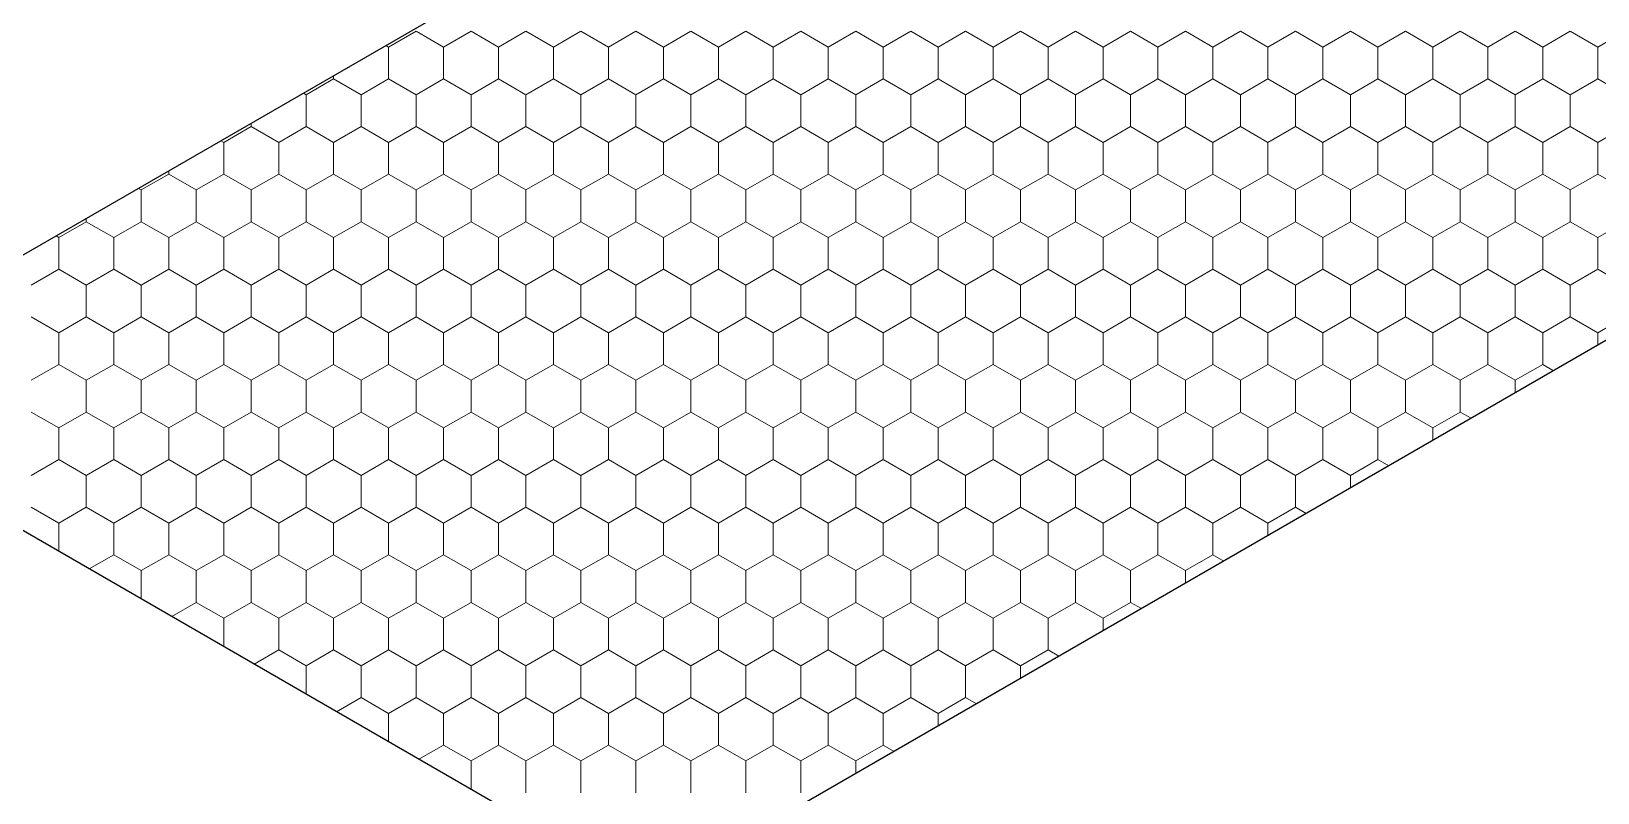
# Model space of a CAD drawing. Header units: metres. Extents: x -81 to 2721, y -139 to -12.
# Drawn here: x 667.695 to 670.829, y -64.972 to -63.448 of the extents above; entities that cross this region are included whole.
import ezdxf

# ---------------------------------------------------------------- set-up
doc = ezdxf.new("R2010")
doc.units = ezdxf.units.M
doc.header["$MEASUREMENT"] = 0
doc.layers.add('SECTION-GOLF', color=2, linetype='Continuous')

# ---------------------------------------------------------------- blocks, each defined once
blk = doc.blocks.new('3-')
at = {"color": 137, "lineweight": 13}
for p, q in [((791.8989, 722.6668), (791.9538, 722.6986)), ((792.0088, 722.6668), (791.9538, 722.6986)), ((792.0088, 722.6668), (792.0638, 722.6986)), ((792.1188, 722.6668), (792.0638, 722.6986)), ((792.1188, 722.6668), (792.1738, 722.6986)), ((792.2288, 722.6668), (792.1738, 722.6986)), ((792.2288, 722.6668), (792.2838, 722.6986)), ((792.3388, 722.6668), (792.2838, 722.6986)), ((792.3388, 722.6668), (792.3938, 722.6986)), ((792.4488, 722.6668), (792.3938, 722.6986)), ((792.4488, 722.6668), (792.5038, 722.6986)), ((792.5588, 722.6668), (792.5038, 722.6986)), ((792.5588, 722.6668), (792.6138, 722.6986)), ((792.6687, 722.6668), (792.6138, 722.6986)), ((792.6687, 722.6668), (792.7237, 722.6986)), ((792.7787, 722.6668), (792.7237, 722.6986)), ((792.7787, 722.6668), (792.8337, 722.6986)), ((792.8887, 722.6668), (792.8337, 722.6986)), ((792.8887, 722.6668), (792.9437, 722.6986)), ((792.9987, 722.6668), (792.9437, 722.6986)), ((792.9987, 722.6668), (793.0537, 722.6986)), ((793.1087, 722.6668), (793.0537, 722.6986)), ((793.1087, 722.6668), (793.1637, 722.6986)), ((793.2187, 722.6668), (793.1637, 722.6986)), ((793.2187, 722.6668), (793.2737, 722.6986)), ((793.3287, 722.6668), (793.2737, 722.6986)), ((793.3287, 722.6668), (793.3837, 722.6986)), ((793.4386, 722.6668), (793.3837, 722.6986)), ((793.4386, 722.6668), (793.4936, 722.6986)), ((793.5486, 722.6668), (793.4936, 722.6986)), ((793.5486, 722.6668), (793.6036, 722.6986)), ((793.6586, 722.6668), (793.6036, 722.6986)), ((793.6586, 722.6668), (793.7136, 722.6986)), ((793.7686, 722.6668), (793.7136, 722.6986)), ((793.7686, 722.6668), (793.8236, 722.6986)), ((793.8786, 722.6668), (793.8236, 722.6986)), ((793.8786, 722.6668), (793.9336, 722.6986)), ((793.9886, 722.6668), (793.9336, 722.6986)), ((793.9886, 722.6668), (794.0436, 722.6986)), ((794.0986, 722.6668), (794.0436, 722.6986)), ((794.0986, 722.6668), (794.1535, 722.6986)), ((794.2085, 722.6668), (794.1535, 722.6986)), ((794.2085, 722.6668), (794.2635, 722.6986)), ((794.3185, 722.6668), (794.2635, 722.6986)), ((794.3185, 722.6668), (794.3735, 722.6986)), ((791.8988, 722.6668), (791.8933, 722.67)), ((791.8988, 722.6033), (791.8988, 722.6668)), ((792.0088, 722.6033), (792.0088, 722.6668)), ((792.1188, 722.6033), (792.1188, 722.6668)), ((792.2288, 722.6033), (792.2288, 722.6668)), ((792.3388, 722.6033), (792.3388, 722.6668)), ((792.4488, 722.6033), (792.4488, 722.6668)), ((792.5588, 722.6033), (792.5588, 722.6668)), ((792.6687, 722.6033), (792.6687, 722.6668)), ((792.7787, 722.6033), (792.7787, 722.6668)), ((792.8887, 722.6033), (792.8887, 722.6668)), ((792.9987, 722.6033), (792.9987, 722.6668)), ((793.1087, 722.6033), (793.1087, 722.6668)), ((793.2187, 722.6033), (793.2187, 722.6668)), ((793.3287, 722.6033), (793.3287, 722.6668)), ((793.4386, 722.6033), (793.4386, 722.6668)), ((793.5486, 722.6033), (793.5486, 722.6668)), ((793.6586, 722.6033), (793.6586, 722.6668)), ((793.7686, 722.6033), (793.7686, 722.6668)), ((793.8786, 722.6033), (793.8786, 722.6668)), ((793.9886, 722.6033), (793.9886, 722.6668)), ((794.0986, 722.6033), (794.0986, 722.6668)), ((794.2085, 722.6033), (794.2085, 722.6668)), ((794.3185, 722.6033), (794.3185, 722.6668)), ((791.7339, 722.5716), (791.7889, 722.6033)), ((791.7889, 722.6033), (791.7889, 722.6098)), ((791.8439, 722.5716), (791.7889, 722.6033)), ((791.8439, 722.5716), (791.8989, 722.6033)), ((791.9538, 722.5716), (791.8988, 722.6033)), ((791.9538, 722.5716), (792.0088, 722.6033)), ((792.0638, 722.5716), (792.0088, 722.6033)), ((792.0638, 722.5716), (792.1188, 722.6033)), ((792.1738, 722.5716), (792.1188, 722.6033)), ((792.1738, 722.5716), (792.2288, 722.6033)), ((792.2838, 722.5716), (792.2288, 722.6033)), ((792.2838, 722.5716), (792.3388, 722.6033)), ((792.3938, 722.5716), (792.3388, 722.6033)), ((792.3938, 722.5716), (792.4488, 722.6033)), ((792.5038, 722.5716), (792.4488, 722.6033)), ((792.5038, 722.5716), (792.5588, 722.6033)), ((792.6138, 722.5716), (792.5588, 722.6033)), ((792.6138, 722.5716), (792.6687, 722.6033)), ((792.7237, 722.5716), (792.6687, 722.6033)), ((792.7237, 722.5716), (792.7787, 722.6033)), ((792.8337, 722.5716), (792.7787, 722.6033)), ((792.8337, 722.5716), (792.8887, 722.6033)), ((792.9437, 722.5716), (792.8887, 722.6033)), ((792.9437, 722.5716), (792.9987, 722.6033)), ((793.0537, 722.5716), (792.9987, 722.6033)), ((793.0537, 722.5716), (793.1087, 722.6033)), ((793.1637, 722.5716), (793.1087, 722.6033)), ((793.1637, 722.5716), (793.2187, 722.6033)), ((793.2737, 722.5716), (793.2187, 722.6033)), ((793.2737, 722.5716), (793.3287, 722.6033)), ((793.3837, 722.5716), (793.3287, 722.6033)), ((793.3837, 722.5716), (793.4386, 722.6033)), ((793.4936, 722.5716), (793.4386, 722.6033)), ((793.4936, 722.5716), (793.5486, 722.6033)), ((793.6036, 722.5716), (793.5486, 722.6033)), ((793.6036, 722.5716), (793.6586, 722.6033)), ((793.7136, 722.5716), (793.6586, 722.6033)), ((793.7136, 722.5716), (793.7686, 722.6033)), ((793.8236, 722.5716), (793.7686, 722.6033)), ((793.8236, 722.5716), (793.8786, 722.6033)), ((793.9336, 722.5716), (793.8786, 722.6033)), ((793.9336, 722.5716), (793.9886, 722.6033)), ((794.0436, 722.5716), (793.9886, 722.6033)), ((794.0436, 722.5716), (794.0986, 722.6033)), ((794.1535, 722.5716), (794.0986, 722.6033)), ((794.1535, 722.5716), (794.2085, 722.6033)), ((794.2635, 722.5716), (794.2085, 722.6033)), ((794.2635, 722.5716), (794.3185, 722.6033)), ((794.3735, 722.5716), (794.3185, 722.6033)), ((791.7339, 722.5716), (791.7283, 722.5748)), ((791.7339, 722.5081), (791.7339, 722.5716)), ((791.8439, 722.5081), (791.8439, 722.5716)), ((791.9538, 722.5081), (791.9538, 722.5716)), ((792.0638, 722.5081), (792.0638, 722.5716)), ((792.1738, 722.5081), (792.1738, 722.5716)), ((792.2838, 722.5081), (792.2838, 722.5716)), ((792.3938, 722.5081), (792.3938, 722.5716)), ((792.5038, 722.5081), (792.5038, 722.5716)), ((792.6138, 722.5081), (792.6138, 722.5716)), ((792.7237, 722.5081), (792.7237, 722.5716)), ((792.8337, 722.5081), (792.8337, 722.5716)), ((792.9437, 722.5081), (792.9437, 722.5716)), ((793.0537, 722.5081), (793.0537, 722.5716)), ((793.1637, 722.5081), (793.1637, 722.5716)), ((793.2737, 722.5081), (793.2737, 722.5716)), ((793.3836, 722.5081), (793.3836, 722.5716)), ((793.4936, 722.5081), (793.4936, 722.5716)), ((793.6036, 722.5081), (793.6036, 722.5716)), ((793.7136, 722.5081), (793.7136, 722.5716)), ((793.8236, 722.5081), (793.8236, 722.5716)), ((793.9336, 722.5081), (793.9336, 722.5716)), ((794.0436, 722.5081), (794.0436, 722.5716)), ((794.1535, 722.5081), (794.1535, 722.5716)), ((794.2635, 722.5081), (794.2635, 722.5716)), ((791.5689, 722.4763), (791.6239, 722.5081)), ((791.6239, 722.5081), (791.6239, 722.5145)), ((791.6789, 722.4763), (791.6239, 722.5081)), ((791.6789, 722.4763), (791.7339, 722.5081)), ((791.7889, 722.4763), (791.7339, 722.5081)), ((791.7889, 722.4763), (791.8439, 722.5081)), ((791.8988, 722.4763), (791.8439, 722.5081)), ((791.8989, 722.4763), (791.9538, 722.5081)), ((792.0088, 722.4763), (791.9538, 722.5081)), ((792.0088, 722.4763), (792.0638, 722.5081)), ((792.1188, 722.4763), (792.0638, 722.5081)), ((792.1188, 722.4763), (792.1738, 722.5081)), ((792.2288, 722.4763), (792.1738, 722.5081)), ((792.2288, 722.4763), (792.2838, 722.5081)), ((792.3388, 722.4763), (792.2838, 722.5081)), ((792.3388, 722.4763), (792.3938, 722.5081)), ((792.4488, 722.4763), (792.3938, 722.5081)), ((792.4488, 722.4763), (792.5038, 722.5081)), ((792.5588, 722.4763), (792.5038, 722.5081)), ((792.5588, 722.4763), (792.6138, 722.5081)), ((792.6687, 722.4763), (792.6138, 722.5081)), ((792.6687, 722.4763), (792.7237, 722.5081)), ((792.7787, 722.4763), (792.7237, 722.5081)), ((792.7787, 722.4763), (792.8337, 722.5081)), ((792.8887, 722.4763), (792.8337, 722.5081)), ((792.8887, 722.4763), (792.9437, 722.5081)), ((792.9987, 722.4763), (792.9437, 722.5081)), ((792.9987, 722.4763), (793.0537, 722.5081)), ((793.1087, 722.4763), (793.0537, 722.5081)), ((793.1087, 722.4763), (793.1637, 722.5081)), ((793.2187, 722.4763), (793.1637, 722.5081)), ((793.2187, 722.4763), (793.2737, 722.5081)), ((793.3287, 722.4763), (793.2737, 722.5081)), ((793.3287, 722.4763), (793.3837, 722.5081)), ((793.4386, 722.4763), (793.3837, 722.5081)), ((793.4386, 722.4763), (793.4936, 722.5081)), ((793.5486, 722.4763), (793.4936, 722.5081)), ((793.5486, 722.4763), (793.6036, 722.5081)), ((793.6586, 722.4763), (793.6036, 722.5081)), ((793.6586, 722.4763), (793.7136, 722.5081)), ((793.7686, 722.4763), (793.7136, 722.5081)), ((793.7686, 722.4763), (793.8236, 722.5081)), ((793.8786, 722.4763), (793.8236, 722.5081)), ((793.8786, 722.4763), (793.9336, 722.5081)), ((793.9886, 722.4763), (793.9336, 722.5081)), ((793.9886, 722.4763), (794.0436, 722.5081)), ((794.0986, 722.4763), (794.0436, 722.5081)), ((794.0986, 722.4763), (794.1535, 722.5081)), ((794.2085, 722.4763), (794.1535, 722.5081)), ((794.2085, 722.4763), (794.2635, 722.5081)), ((794.3185, 722.4763), (794.2635, 722.5081)), ((794.3185, 722.4763), (794.3735, 722.5081)), ((791.5689, 722.4763), (791.5633, 722.4795)), ((791.5689, 722.4128), (791.5689, 722.4763)), ((791.6789, 722.4128), (791.6789, 722.4763)), ((791.7889, 722.4128), (791.7889, 722.4763)), ((791.8988, 722.4128), (791.8988, 722.4763)), ((792.0088, 722.4128), (792.0088, 722.4763)), ((792.1188, 722.4128), (792.1188, 722.4763)), ((792.2288, 722.4128), (792.2288, 722.4763)), ((792.3388, 722.4128), (792.3388, 722.4763)), ((792.4488, 722.4128), (792.4488, 722.4763)), ((792.5588, 722.4128), (792.5588, 722.4763)), ((792.6687, 722.4128), (792.6687, 722.4763)), ((792.7787, 722.4128), (792.7787, 722.4763)), ((792.8887, 722.4128), (792.8887, 722.4763)), ((792.9987, 722.4128), (792.9987, 722.4763)), ((793.1087, 722.4128), (793.1087, 722.4763)), ((793.2187, 722.4128), (793.2187, 722.4763)), ((793.3287, 722.4128), (793.3287, 722.4763)), ((793.4386, 722.4128), (793.4386, 722.4763)), ((793.5486, 722.4128), (793.5486, 722.4763)), ((793.6586, 722.4128), (793.6586, 722.4763)), ((793.7686, 722.4128), (793.7686, 722.4763)), ((793.8786, 722.4128), (793.8786, 722.4763)), ((793.9886, 722.4128), (793.9886, 722.4763)), ((794.0986, 722.4128), (794.0986, 722.4763)), ((794.2085, 722.4128), (794.2085, 722.4763)), ((794.3185, 722.4128), (794.3185, 722.4763)), ((791.4039, 722.3811), (791.4589, 722.4128)), ((791.4589, 722.4128), (791.4589, 722.4193)), ((791.5139, 722.3811), (791.4589, 722.4128)), ((791.5139, 722.3811), (791.5689, 722.4128)), ((791.6239, 722.3811), (791.5689, 722.4128)), ((791.6239, 722.3811), (791.6789, 722.4128)), ((791.7339, 722.3811), (791.6789, 722.4128)), ((791.7339, 722.3811), (791.7889, 722.4128)), ((791.8439, 722.3811), (791.7889, 722.4128)), ((791.8439, 722.3811), (791.8989, 722.4128)), ((791.9538, 722.3811), (791.8988, 722.4128)), ((791.9538, 722.3811), (792.0088, 722.4128)), ((792.0638, 722.3811), (792.0088, 722.4128)), ((792.0638, 722.3811), (792.1188, 722.4128)), ((792.1738, 722.3811), (792.1188, 722.4128)), ((792.1738, 722.3811), (792.2288, 722.4128)), ((792.2838, 722.3811), (792.2288, 722.4128)), ((792.2838, 722.3811), (792.3388, 722.4128)), ((792.3938, 722.3811), (792.3388, 722.4128)), ((792.3938, 722.3811), (792.4488, 722.4128)), ((792.5038, 722.3811), (792.4488, 722.4128)), ((792.5038, 722.3811), (792.5588, 722.4128)), ((792.6138, 722.3811), (792.5588, 722.4128)), ((792.6138, 722.3811), (792.6687, 722.4128)), ((792.7237, 722.3811), (792.6687, 722.4128)), ((792.7237, 722.3811), (792.7787, 722.4128)), ((792.8337, 722.3811), (792.7787, 722.4128)), ((792.8337, 722.3811), (792.8887, 722.4128)), ((792.9437, 722.3811), (792.8887, 722.4128)), ((792.9437, 722.3811), (792.9987, 722.4128)), ((793.0537, 722.3811), (792.9987, 722.4128)), ((793.0537, 722.3811), (793.1087, 722.4128)), ((793.1637, 722.3811), (793.1087, 722.4128)), ((793.1637, 722.3811), (793.2187, 722.4128)), ((793.2737, 722.3811), (793.2187, 722.4128)), ((793.2737, 722.3811), (793.3287, 722.4128)), ((793.3837, 722.3811), (793.3287, 722.4128)), ((793.3837, 722.3811), (793.4386, 722.4128)), ((793.4936, 722.3811), (793.4386, 722.4128)), ((793.4936, 722.3811), (793.5486, 722.4128)), ((793.6036, 722.3811), (793.5486, 722.4128)), ((793.6036, 722.3811), (793.6586, 722.4128)), ((793.7136, 722.3811), (793.6586, 722.4128)), ((793.7136, 722.3811), (793.7686, 722.4128)), ((793.8236, 722.3811), (793.7686, 722.4128)), ((793.8236, 722.3811), (793.8786, 722.4128)), ((793.9336, 722.3811), (793.8786, 722.4128)), ((793.9336, 722.3811), (793.9886, 722.4128)), ((794.0436, 722.3811), (793.9886, 722.4128)), ((794.0436, 722.3811), (794.0986, 722.4128)), ((794.1535, 722.3811), (794.0986, 722.4128)), ((794.1535, 722.3811), (794.2085, 722.4128)), ((794.2635, 722.3811), (794.2085, 722.4128)), ((794.2635, 722.3811), (794.3185, 722.4128)), ((794.3735, 722.3811), (794.3185, 722.4128)), ((791.4039, 722.3811), (791.3984, 722.3843)), ((791.4039, 722.3176), (791.4039, 722.3811)), ((791.5139, 722.3176), (791.5139, 722.3811)), ((791.6239, 722.3176), (791.6239, 722.3811)), ((791.7339, 722.3176), (791.7339, 722.3811)), ((791.8439, 722.3176), (791.8439, 722.3811)), ((791.9538, 722.3176), (791.9538, 722.3811)), ((792.0638, 722.3176), (792.0638, 722.3811)), ((792.1738, 722.3176), (792.1738, 722.3811)), ((792.2838, 722.3176), (792.2838, 722.3811)), ((792.3938, 722.3176), (792.3938, 722.3811)), ((792.5038, 722.3176), (792.5038, 722.3811)), ((792.6138, 722.3176), (792.6138, 722.3811)), ((792.7237, 722.3176), (792.7237, 722.3811)), ((792.8337, 722.3176), (792.8337, 722.3811)), ((792.9437, 722.3176), (792.9437, 722.3811)), ((793.0537, 722.3176), (793.0537, 722.3811)), ((793.1637, 722.3176), (793.1637, 722.3811)), ((793.2737, 722.3176), (793.2737, 722.3811)), ((793.3836, 722.3176), (793.3836, 722.3811)), ((793.4936, 722.3176), (793.4936, 722.3811)), ((793.6036, 722.3176), (793.6036, 722.3811)), ((793.7136, 722.3176), (793.7136, 722.3811)), ((793.8236, 722.3176), (793.8236, 722.3811)), ((793.9336, 722.3176), (793.9336, 722.3811)), ((794.0436, 722.3176), (794.0436, 722.3811)), ((794.1535, 722.3176), (794.1535, 722.3811)), ((794.2635, 722.3176), (794.2635, 722.3811)), ((791.2389, 722.2858), (791.2939, 722.3176)), ((791.2939, 722.3176), (791.2939, 722.324)), ((791.3489, 722.2858), (791.2939, 722.3176)), ((791.3489, 722.2858), (791.4039, 722.3176)), ((791.4589, 722.2858), (791.4039, 722.3176)), ((791.4589, 722.2858), (791.5139, 722.3176)), ((791.5689, 722.2858), (791.5139, 722.3176)), ((791.5689, 722.2858), (791.6239, 722.3176)), ((791.6789, 722.2858), (791.6239, 722.3176)), ((791.6789, 722.2858), (791.7339, 722.3176)), ((791.7889, 722.2858), (791.7339, 722.3176)), ((791.7889, 722.2858), (791.8439, 722.3176)), ((791.8988, 722.2858), (791.8439, 722.3176)), ((791.8989, 722.2858), (791.9538, 722.3176)), ((792.0088, 722.2858), (791.9538, 722.3176)), ((792.0088, 722.2858), (792.0638, 722.3176)), ((792.1188, 722.2858), (792.0638, 722.3176)), ((792.1188, 722.2858), (792.1738, 722.3176)), ((792.2288, 722.2858), (792.1738, 722.3176)), ((792.2288, 722.2858), (792.2838, 722.3176)), ((792.3388, 722.2858), (792.2838, 722.3176)), ((792.3388, 722.2858), (792.3938, 722.3176)), ((792.4488, 722.2858), (792.3938, 722.3176)), ((792.4488, 722.2858), (792.5038, 722.3176)), ((792.5588, 722.2858), (792.5038, 722.3176)), ((792.5588, 722.2858), (792.6138, 722.3176)), ((792.6687, 722.2858), (792.6138, 722.3176)), ((792.6687, 722.2858), (792.7237, 722.3176)), ((792.7787, 722.2858), (792.7237, 722.3176)), ((792.7787, 722.2858), (792.8337, 722.3176)), ((792.8887, 722.2858), (792.8337, 722.3176)), ((792.8887, 722.2858), (792.9437, 722.3176)), ((792.9987, 722.2858), (792.9437, 722.3176)), ((792.9987, 722.2858), (793.0537, 722.3176)), ((793.1087, 722.2858), (793.0537, 722.3176)), ((793.1087, 722.2858), (793.1637, 722.3176)), ((793.2187, 722.2858), (793.1637, 722.3176)), ((793.2187, 722.2858), (793.2737, 722.3176)), ((793.3287, 722.2858), (793.2737, 722.3176)), ((793.3287, 722.2858), (793.3837, 722.3176)), ((793.4386, 722.2858), (793.3837, 722.3176)), ((793.4386, 722.2858), (793.4936, 722.3176)), ((793.5486, 722.2858), (793.4936, 722.3176)), ((793.5486, 722.2858), (793.6036, 722.3176)), ((793.6586, 722.2858), (793.6036, 722.3176)), ((793.6586, 722.2858), (793.7136, 722.3176)), ((793.7686, 722.2858), (793.7136, 722.3176)), ((793.7686, 722.2858), (793.8236, 722.3176)), ((793.8786, 722.2858), (793.8236, 722.3176)), ((793.8786, 722.2858), (793.9336, 722.3176)), ((793.9886, 722.2858), (793.9336, 722.3176)), ((793.9886, 722.2858), (794.0436, 722.3176)), ((794.0986, 722.2858), (794.0436, 722.3176)), ((794.0986, 722.2858), (794.1535, 722.3176)), ((794.2085, 722.2858), (794.1535, 722.3176)), ((794.2085, 722.2858), (794.2635, 722.3176)), ((794.3185, 722.2858), (794.2635, 722.3176)), ((794.3185, 722.2858), (794.3735, 722.3176)), ((791.2389, 722.2858), (791.2334, 722.289)), ((791.2389, 722.2223), (791.2389, 722.2858)), ((791.3489, 722.2223), (791.3489, 722.2858)), ((791.4589, 722.2223), (791.4589, 722.2858)), ((791.5689, 722.2223), (791.5689, 722.2858)), ((791.6789, 722.2223), (791.6789, 722.2858)), ((791.7889, 722.2223), (791.7889, 722.2858)), ((791.8988, 722.2223), (791.8988, 722.2858)), ((792.0088, 722.2223), (792.0088, 722.2858)), ((792.1188, 722.2223), (792.1188, 722.2858)), ((792.2288, 722.2223), (792.2288, 722.2858)), ((792.3388, 722.2223), (792.3388, 722.2858)), ((792.4488, 722.2223), (792.4488, 722.2858)), ((792.5588, 722.2223), (792.5588, 722.2858)), ((792.6687, 722.2223), (792.6687, 722.2858)), ((792.7787, 722.2223), (792.7787, 722.2858)), ((792.8887, 722.2223), (792.8887, 722.2858)), ((792.9987, 722.2223), (792.9987, 722.2858)), ((793.1087, 722.2223), (793.1087, 722.2858)), ((793.2187, 722.2223), (793.2187, 722.2858)), ((793.3287, 722.2223), (793.3287, 722.2858)), ((793.4386, 722.2223), (793.4386, 722.2858)), ((793.5486, 722.2223), (793.5486, 722.2858)), ((793.6586, 722.2223), (793.6586, 722.2858)), ((793.7686, 722.2223), (793.7686, 722.2858)), ((793.8786, 722.2223), (793.8786, 722.2858)), ((793.9886, 722.2223), (793.9886, 722.2858)), ((794.0986, 722.2223), (794.0986, 722.2858)), ((794.2085, 722.2223), (794.2085, 722.2858)), ((794.3185, 722.2223), (794.3185, 722.2858)), ((791.1839, 722.1906), (791.2389, 722.2223)), ((791.2939, 722.1906), (791.2389, 722.2223)), ((791.2939, 722.1906), (791.3489, 722.2223)), ((791.4039, 722.1906), (791.3489, 722.2223)), ((791.4039, 722.1906), (791.4589, 722.2223)), ((791.5139, 722.1906), (791.4589, 722.2223)), ((791.5139, 722.1906), (791.5689, 722.2223)), ((791.6239, 722.1906), (791.5689, 722.2223)), ((791.6239, 722.1906), (791.6789, 722.2223)), ((791.7339, 722.1906), (791.6789, 722.2223)), ((791.7339, 722.1906), (791.7889, 722.2223)), ((791.8439, 722.1906), (791.7889, 722.2223)), ((791.8439, 722.1906), (791.8989, 722.2223)), ((791.9538, 722.1906), (791.8988, 722.2223)), ((791.9538, 722.1906), (792.0088, 722.2223)), ((792.0638, 722.1906), (792.0088, 722.2223)), ((792.0638, 722.1906), (792.1188, 722.2223)), ((792.1738, 722.1906), (792.1188, 722.2223)), ((792.1738, 722.1906), (792.2288, 722.2223)), ((792.2838, 722.1906), (792.2288, 722.2223)), ((792.2838, 722.1906), (792.3388, 722.2223)), ((792.3938, 722.1906), (792.3388, 722.2223)), ((792.3938, 722.1906), (792.4488, 722.2223)), ((792.5038, 722.1906), (792.4488, 722.2223)), ((792.5038, 722.1906), (792.5588, 722.2223)), ((792.6138, 722.1906), (792.5588, 722.2223)), ((792.6138, 722.1906), (792.6687, 722.2223)), ((792.7237, 722.1906), (792.6687, 722.2223)), ((792.7237, 722.1906), (792.7787, 722.2223)), ((792.8337, 722.1906), (792.7787, 722.2223)), ((792.8337, 722.1906), (792.8887, 722.2223)), ((792.9437, 722.1906), (792.8887, 722.2223)), ((792.9437, 722.1906), (792.9987, 722.2223)), ((793.0537, 722.1906), (792.9987, 722.2223)), ((793.0537, 722.1906), (793.1087, 722.2223)), ((793.1637, 722.1906), (793.1087, 722.2223)), ((793.1637, 722.1906), (793.2187, 722.2223)), ((793.2737, 722.1906), (793.2187, 722.2223)), ((793.2737, 722.1906), (793.3287, 722.2223)), ((793.3837, 722.1906), (793.3287, 722.2223)), ((793.3837, 722.1906), (793.4386, 722.2223)), ((793.4936, 722.1906), (793.4386, 722.2223)), ((793.4936, 722.1906), (793.5486, 722.2223)), ((793.6036, 722.1906), (793.5486, 722.2223)), ((793.6036, 722.1906), (793.6586, 722.2223)), ((793.7136, 722.1906), (793.6586, 722.2223)), ((793.7136, 722.1906), (793.7686, 722.2223)), ((793.8236, 722.1906), (793.7686, 722.2223)), ((793.8236, 722.1906), (793.8786, 722.2223)), ((793.9336, 722.1906), (793.8786, 722.2223)), ((793.9336, 722.1906), (793.9886, 722.2223)), ((794.0436, 722.1906), (793.9886, 722.2223)), ((794.0436, 722.1906), (794.0986, 722.2223)), ((794.1535, 722.1906), (794.0986, 722.2223)), ((794.1535, 722.1906), (794.2085, 722.2223)), ((794.2635, 722.1906), (794.2085, 722.2223)), ((794.2635, 722.1906), (794.3185, 722.2223)), ((794.3735, 722.1906), (794.3185, 722.2223)), ((791.2939, 722.1271), (791.2939, 722.1906)), ((791.4039, 722.1271), (791.4039, 722.1906)), ((791.5139, 722.1271), (791.5139, 722.1906)), ((791.6239, 722.1271), (791.6239, 722.1906)), ((791.7339, 722.1271), (791.7339, 722.1906)), ((791.8439, 722.1271), (791.8439, 722.1906)), ((791.9538, 722.1271), (791.9538, 722.1906)), ((792.0638, 722.1271), (792.0638, 722.1906)), ((792.1738, 722.1271), (792.1738, 722.1906)), ((792.2838, 722.1271), (792.2838, 722.1906)), ((792.3938, 722.1271), (792.3938, 722.1906)), ((792.5038, 722.1271), (792.5038, 722.1906)), ((792.6138, 722.1271), (792.6138, 722.1906)), ((792.7237, 722.1271), (792.7237, 722.1906)), ((792.8337, 722.1271), (792.8337, 722.1906)), ((792.9437, 722.1271), (792.9437, 722.1906)), ((793.0537, 722.1271), (793.0537, 722.1906)), ((793.1637, 722.1271), (793.1637, 722.1906)), ((793.2737, 722.1271), (793.2737, 722.1906)), ((793.3836, 722.1271), (793.3836, 722.1906)), ((793.4936, 722.1271), (793.4936, 722.1906)), ((793.6036, 722.1271), (793.6036, 722.1906)), ((793.7136, 722.1271), (793.7136, 722.1906)), ((793.8236, 722.1271), (793.8236, 722.1906)), ((793.9336, 722.1271), (793.9336, 722.1906)), ((794.0436, 722.1271), (794.0436, 722.1906)), ((794.1535, 722.1271), (794.1535, 722.1906)), ((794.2635, 722.1271), (794.2635, 722.1906)), ((791.2389, 722.0953), (791.1839, 722.1271)), ((791.2389, 722.0953), (791.2939, 722.1271)), ((791.3489, 722.0953), (791.2939, 722.1271)), ((791.3489, 722.0953), (791.4039, 722.1271)), ((791.4589, 722.0953), (791.4039, 722.1271)), ((791.4589, 722.0953), (791.5139, 722.1271)), ((791.5689, 722.0953), (791.5139, 722.1271)), ((791.5689, 722.0953), (791.6239, 722.1271)), ((791.6789, 722.0953), (791.6239, 722.1271)), ((791.6789, 722.0953), (791.7339, 722.1271)), ((791.7889, 722.0953), (791.7339, 722.1271)), ((791.7889, 722.0953), (791.8439, 722.1271)), ((791.8988, 722.0953), (791.8439, 722.1271)), ((791.8989, 722.0953), (791.9538, 722.1271)), ((792.0088, 722.0953), (791.9538, 722.1271)), ((792.0088, 722.0953), (792.0638, 722.1271)), ((792.1188, 722.0953), (792.0638, 722.1271)), ((792.1188, 722.0953), (792.1738, 722.1271)), ((792.2288, 722.0953), (792.1738, 722.1271)), ((792.2288, 722.0953), (792.2838, 722.1271)), ((792.3388, 722.0953), (792.2838, 722.1271)), ((792.3388, 722.0953), (792.3938, 722.1271)), ((792.4488, 722.0953), (792.3938, 722.1271)), ((792.4488, 722.0953), (792.5038, 722.1271)), ((792.5588, 722.0953), (792.5038, 722.1271)), ((792.5588, 722.0953), (792.6138, 722.1271)), ((792.6687, 722.0953), (792.6138, 722.1271)), ((792.6687, 722.0953), (792.7237, 722.1271)), ((792.7787, 722.0953), (792.7237, 722.1271)), ((792.7787, 722.0953), (792.8337, 722.1271)), ((792.8887, 722.0953), (792.8337, 722.1271)), ((792.8887, 722.0953), (792.9437, 722.1271)), ((792.9987, 722.0953), (792.9437, 722.1271)), ((792.9987, 722.0953), (793.0537, 722.1271)), ((793.1087, 722.0953), (793.0537, 722.1271)), ((793.1087, 722.0953), (793.1637, 722.1271)), ((793.2187, 722.0953), (793.1637, 722.1271)), ((793.2187, 722.0953), (793.2737, 722.1271)), ((793.3287, 722.0953), (793.2737, 722.1271)), ((793.3287, 722.0953), (793.3837, 722.1271)), ((793.4386, 722.0953), (793.3837, 722.1271)), ((793.4386, 722.0953), (793.4936, 722.1271)), ((793.5486, 722.0953), (793.4936, 722.1271)), ((793.5486, 722.0953), (793.6036, 722.1271)), ((793.6586, 722.0953), (793.6036, 722.1271)), ((793.6586, 722.0953), (793.7136, 722.1271)), ((793.7686, 722.0953), (793.7136, 722.1271)), ((793.7686, 722.0953), (793.8236, 722.1271)), ((793.8786, 722.0953), (793.8236, 722.1271)), ((793.8786, 722.0953), (793.9336, 722.1271)), ((793.9886, 722.0953), (793.9336, 722.1271)), ((793.9886, 722.0953), (794.0436, 722.1271)), ((794.0986, 722.0953), (794.0436, 722.1271)), ((794.0986, 722.0953), (794.1535, 722.1271)), ((794.2085, 722.0953), (794.1535, 722.1271)), ((794.2085, 722.0953), (794.2635, 722.1271)), ((794.3185, 722.0953), (794.2635, 722.1271)), ((794.3185, 722.0953), (794.3735, 722.1271)), ((791.2389, 722.0318), (791.2389, 722.0953)), ((791.3489, 722.0318), (791.3489, 722.0953)), ((791.4589, 722.0318), (791.4589, 722.0953)), ((791.5689, 722.0318), (791.5689, 722.0953)), ((791.6789, 722.0318), (791.6789, 722.0953)), ((791.7889, 722.0318), (791.7889, 722.0953)), ((791.8988, 722.0318), (791.8988, 722.0953)), ((792.0088, 722.0318), (792.0088, 722.0953)), ((792.1188, 722.0318), (792.1188, 722.0953)), ((792.2288, 722.0318), (792.2288, 722.0953)), ((792.3388, 722.0318), (792.3388, 722.0953)), ((792.4488, 722.0318), (792.4488, 722.0953)), ((792.5588, 722.0318), (792.5588, 722.0953)), ((792.6687, 722.0318), (792.6687, 722.0953)), ((792.7787, 722.0318), (792.7787, 722.0953)), ((792.8887, 722.0318), (792.8887, 722.0953)), ((792.9987, 722.0318), (792.9987, 722.0953)), ((793.1087, 722.0318), (793.1087, 722.0953)), ((793.2187, 722.0318), (793.2187, 722.0953)), ((793.3287, 722.0318), (793.3287, 722.0953)), ((793.4386, 722.0318), (793.4386, 722.0953)), ((793.5486, 722.0318), (793.5486, 722.0953)), ((793.6586, 722.0318), (793.6586, 722.0953)), ((793.7686, 722.0318), (793.7686, 722.0953)), ((793.8786, 722.0318), (793.8786, 722.0953)), ((793.9886, 722.0318), (793.9886, 722.0953)), ((794.0986, 722.0318), (794.0986, 722.0953)), ((794.2085, 722.0318), (794.2085, 722.0953)), ((794.3185, 722.0703), (794.3185, 722.0953)), ((791.1839, 722.0001), (791.2389, 722.0318)), ((791.2939, 722.0001), (791.2389, 722.0318)), ((791.2939, 722.0001), (791.3489, 722.0318)), ((791.4039, 722.0001), (791.3489, 722.0318)), ((791.4039, 722.0001), (791.4589, 722.0318)), ((791.5139, 722.0001), (791.4589, 722.0318)), ((791.5139, 722.0001), (791.5689, 722.0318)), ((791.6239, 722.0001), (791.5689, 722.0318)), ((791.6239, 722.0001), (791.6789, 722.0318)), ((791.7339, 722.0001), (791.6789, 722.0318)), ((791.7339, 722.0001), (791.7889, 722.0318)), ((791.8439, 722.0001), (791.7889, 722.0318)), ((791.8439, 722.0001), (791.8989, 722.0318)), ((791.9538, 722.0001), (791.8988, 722.0318)), ((791.9538, 722.0001), (792.0088, 722.0318)), ((792.0638, 722.0001), (792.0088, 722.0318)), ((792.0638, 722.0001), (792.1188, 722.0318)), ((792.1738, 722.0001), (792.1188, 722.0318)), ((792.1738, 722.0001), (792.2288, 722.0318)), ((792.2838, 722.0001), (792.2288, 722.0318)), ((792.2838, 722.0001), (792.3388, 722.0318)), ((792.3938, 722.0001), (792.3388, 722.0318)), ((792.3938, 722.0001), (792.4488, 722.0318)), ((792.5038, 722.0001), (792.4488, 722.0318)), ((792.5038, 722.0001), (792.5588, 722.0318)), ((792.6138, 722.0001), (792.5588, 722.0318)), ((792.6138, 722.0001), (792.6687, 722.0318)), ((792.7237, 722.0001), (792.6687, 722.0318)), ((792.7237, 722.0001), (792.7787, 722.0318)), ((792.8337, 722.0001), (792.7787, 722.0318)), ((792.8337, 722.0001), (792.8887, 722.0318)), ((792.9437, 722.0001), (792.8887, 722.0318)), ((792.9437, 722.0001), (792.9987, 722.0318)), ((793.0537, 722.0001), (792.9987, 722.0318)), ((793.0537, 722.0001), (793.1087, 722.0318)), ((793.1637, 722.0001), (793.1087, 722.0318)), ((793.1637, 722.0001), (793.2187, 722.0318)), ((793.2737, 722.0001), (793.2187, 722.0318)), ((793.2737, 722.0001), (793.3287, 722.0318)), ((793.3837, 722.0001), (793.3287, 722.0318)), ((793.3837, 722.0001), (793.4386, 722.0318)), ((793.4936, 722.0001), (793.4386, 722.0318)), ((793.4936, 722.0001), (793.5486, 722.0318)), ((793.6036, 722.0001), (793.5486, 722.0318)), ((793.6036, 722.0001), (793.6586, 722.0318)), ((793.7136, 722.0001), (793.6586, 722.0318)), ((793.7136, 722.0001), (793.7686, 722.0318)), ((793.8236, 722.0001), (793.7686, 722.0318)), ((793.8236, 722.0001), (793.8786, 722.0318)), ((793.9336, 722.0001), (793.8786, 722.0318)), ((793.9336, 722.0001), (793.9886, 722.0318)), ((794.0436, 722.0001), (793.9886, 722.0318)), ((794.0436, 722.0001), (794.0986, 722.0318)), ((794.1535, 722.0001), (794.0986, 722.0318)), ((794.1535, 722.0001), (794.2085, 722.0318)), ((794.2303, 722.0193), (794.2085, 722.0318)), ((791.2939, 721.9366), (791.2939, 722.0001)), ((791.4039, 721.9366), (791.4039, 722.0001)), ((791.5139, 721.9366), (791.5139, 722.0001)), ((791.6239, 721.9366), (791.6239, 722.0001)), ((791.7339, 721.9366), (791.7339, 722.0001)), ((791.8439, 721.9366), (791.8439, 722.0001)), ((791.9538, 721.9366), (791.9538, 722.0001)), ((792.0638, 721.9366), (792.0638, 722.0001)), ((792.1738, 721.9366), (792.1738, 722.0001)), ((792.2838, 721.9366), (792.2838, 722.0001)), ((792.3938, 721.9366), (792.3938, 722.0001)), ((792.5038, 721.9366), (792.5038, 722.0001)), ((792.6138, 721.9366), (792.6138, 722.0001)), ((792.7237, 721.9366), (792.7237, 722.0001)), ((792.8337, 721.9366), (792.8337, 722.0001)), ((792.9437, 721.9366), (792.9437, 722.0001)), ((793.0537, 721.9366), (793.0537, 722.0001)), ((793.1637, 721.9366), (793.1637, 722.0001)), ((793.2737, 721.9366), (793.2737, 722.0001)), ((793.3836, 721.9366), (793.3836, 722.0001)), ((793.4936, 721.9366), (793.4936, 722.0001)), ((793.6036, 721.9366), (793.6036, 722.0001)), ((793.7136, 721.9366), (793.7136, 722.0001)), ((793.8236, 721.9366), (793.8236, 722.0001)), ((793.9336, 721.9366), (793.9336, 722.0001)), ((794.0436, 721.9366), (794.0436, 722.0001)), ((794.1535, 721.975), (794.1535, 722.0001)), ((791.2389, 721.9048), (791.1839, 721.9366)), ((791.2389, 721.9048), (791.2939, 721.9366)), ((791.3489, 721.9048), (791.2939, 721.9366)), ((791.3489, 721.9048), (791.4039, 721.9366)), ((791.4589, 721.9048), (791.4039, 721.9366)), ((791.4589, 721.9048), (791.5139, 721.9366)), ((791.5689, 721.9048), (791.5139, 721.9366)), ((791.5689, 721.9048), (791.6239, 721.9366)), ((791.6789, 721.9048), (791.6239, 721.9366)), ((791.6789, 721.9048), (791.7339, 721.9366)), ((791.7889, 721.9048), (791.7339, 721.9366)), ((791.7889, 721.9048), (791.8439, 721.9366)), ((791.8988, 721.9048), (791.8439, 721.9366)), ((791.8989, 721.9048), (791.9538, 721.9366)), ((792.0088, 721.9048), (791.9538, 721.9366)), ((792.0088, 721.9048), (792.0638, 721.9366)), ((792.1188, 721.9048), (792.0638, 721.9366)), ((792.1188, 721.9048), (792.1738, 721.9366)), ((792.2288, 721.9048), (792.1738, 721.9366)), ((792.2288, 721.9048), (792.2838, 721.9366)), ((792.3388, 721.9048), (792.2838, 721.9366)), ((792.3388, 721.9048), (792.3938, 721.9366)), ((792.4488, 721.9048), (792.3938, 721.9366)), ((792.4488, 721.9048), (792.5038, 721.9366)), ((792.5588, 721.9048), (792.5038, 721.9366)), ((792.5588, 721.9048), (792.6138, 721.9366)), ((792.6687, 721.9048), (792.6138, 721.9366)), ((792.6687, 721.9048), (792.7237, 721.9366)), ((792.7787, 721.9048), (792.7237, 721.9366)), ((792.7787, 721.9048), (792.8337, 721.9366)), ((792.8887, 721.9048), (792.8337, 721.9366)), ((792.8887, 721.9048), (792.9437, 721.9366)), ((792.9987, 721.9048), (792.9437, 721.9366)), ((792.9987, 721.9048), (793.0537, 721.9366)), ((793.1087, 721.9048), (793.0537, 721.9366)), ((793.1087, 721.9048), (793.1637, 721.9366)), ((793.2187, 721.9048), (793.1637, 721.9366)), ((793.2187, 721.9048), (793.2737, 721.9366)), ((793.3287, 721.9048), (793.2737, 721.9366)), ((793.3287, 721.9048), (793.3837, 721.9366)), ((793.4386, 721.9048), (793.3837, 721.9366)), ((793.4386, 721.9048), (793.4936, 721.9366)), ((793.5486, 721.9048), (793.4936, 721.9366)), ((793.5486, 721.9048), (793.6036, 721.9366)), ((793.6586, 721.9048), (793.6036, 721.9366)), ((793.6586, 721.9048), (793.7136, 721.9366)), ((793.7686, 721.9048), (793.7136, 721.9366)), ((793.7686, 721.9048), (793.8236, 721.9366)), ((793.8786, 721.9048), (793.8236, 721.9366)), ((793.8786, 721.9048), (793.9336, 721.9366)), ((793.9886, 721.9048), (793.9336, 721.9366)), ((793.9886, 721.9048), (794.0436, 721.9366)), ((794.0653, 721.924), (794.0436, 721.9366)), ((791.2389, 721.8413), (791.2389, 721.9048)), ((791.3489, 721.8413), (791.3489, 721.9048)), ((791.4589, 721.8413), (791.4589, 721.9048)), ((791.5689, 721.8413), (791.5689, 721.9048)), ((791.6789, 721.8413), (791.6789, 721.9048)), ((791.7889, 721.8413), (791.7889, 721.9048)), ((791.8988, 721.8413), (791.8988, 721.9048)), ((792.0088, 721.8413), (792.0088, 721.9048)), ((792.1188, 721.8413), (792.1188, 721.9048)), ((792.2288, 721.8413), (792.2288, 721.9048)), ((792.3388, 721.8413), (792.3388, 721.9048)), ((792.4488, 721.8413), (792.4488, 721.9048)), ((792.5588, 721.8413), (792.5588, 721.9048)), ((792.6687, 721.8413), (792.6687, 721.9048)), ((792.7787, 721.8413), (792.7787, 721.9048)), ((792.8887, 721.8413), (792.8887, 721.9048)), ((792.9987, 721.8413), (792.9987, 721.9048)), ((793.1087, 721.8413), (793.1087, 721.9048)), ((793.2187, 721.8413), (793.2187, 721.9048)), ((793.3287, 721.8413), (793.3287, 721.9048)), ((793.4386, 721.8413), (793.4386, 721.9048)), ((793.5486, 721.8413), (793.5486, 721.9048)), ((793.6586, 721.8413), (793.6586, 721.9048)), ((793.7686, 721.8413), (793.7686, 721.9048)), ((793.8786, 721.8413), (793.8786, 721.9048)), ((793.9886, 721.8798), (793.9886, 721.9048)), ((791.1839, 721.8096), (791.2389, 721.8413)), ((791.2939, 721.8096), (791.2389, 721.8413)), ((791.2939, 721.8096), (791.3489, 721.8413)), ((791.4039, 721.8096), (791.3489, 721.8413)), ((791.4039, 721.8096), (791.4589, 721.8413)), ((791.5139, 721.8096), (791.4589, 721.8413)), ((791.5139, 721.8096), (791.5689, 721.8413)), ((791.6239, 721.8096), (791.5689, 721.8413)), ((791.6239, 721.8096), (791.6789, 721.8413)), ((791.7339, 721.8096), (791.6789, 721.8413)), ((791.7339, 721.8096), (791.7889, 721.8413)), ((791.8439, 721.8096), (791.7889, 721.8413)), ((791.8439, 721.8096), (791.8989, 721.8413)), ((791.9538, 721.8096), (791.8988, 721.8413)), ((791.9538, 721.8096), (792.0088, 721.8413)), ((792.0638, 721.8096), (792.0088, 721.8413)), ((792.0638, 721.8096), (792.1188, 721.8413)), ((792.1738, 721.8096), (792.1188, 721.8413)), ((792.1738, 721.8096), (792.2288, 721.8413)), ((792.2838, 721.8096), (792.2288, 721.8413)), ((792.2838, 721.8096), (792.3388, 721.8413)), ((792.3938, 721.8096), (792.3388, 721.8413)), ((792.3938, 721.8096), (792.4488, 721.8413)), ((792.5038, 721.8096), (792.4488, 721.8413)), ((792.5038, 721.8096), (792.5588, 721.8413)), ((792.6138, 721.8096), (792.5588, 721.8413)), ((792.6138, 721.8096), (792.6687, 721.8413)), ((792.7237, 721.8096), (792.6687, 721.8413)), ((792.7237, 721.8096), (792.7787, 721.8413)), ((792.8337, 721.8096), (792.7787, 721.8413)), ((792.8337, 721.8096), (792.8887, 721.8413)), ((792.9437, 721.8096), (792.8887, 721.8413)), ((792.9437, 721.8096), (792.9987, 721.8413)), ((793.0537, 721.8096), (792.9987, 721.8413)), ((793.0537, 721.8096), (793.1087, 721.8413)), ((793.1637, 721.8096), (793.1087, 721.8413)), ((793.1637, 721.8096), (793.2187, 721.8413)), ((793.2737, 721.8096), (793.2187, 721.8413)), ((793.2737, 721.8096), (793.3287, 721.8413)), ((793.3837, 721.8096), (793.3287, 721.8413)), ((793.3837, 721.8096), (793.4386, 721.8413)), ((793.4936, 721.8096), (793.4386, 721.8413)), ((793.4936, 721.8096), (793.5486, 721.8413)), ((793.6036, 721.8096), (793.5486, 721.8413)), ((793.6036, 721.8096), (793.6586, 721.8413)), ((793.7136, 721.8096), (793.6586, 721.8413)), ((793.7136, 721.8096), (793.7686, 721.8413)), ((793.8236, 721.8096), (793.7686, 721.8413)), ((793.8236, 721.8096), (793.8786, 721.8413)), ((793.9003, 721.8288), (793.8786, 721.8413)), ((791.2939, 721.7461), (791.2939, 721.8096)), ((791.4039, 721.7461), (791.4039, 721.8096)), ((791.5139, 721.7461), (791.5139, 721.8096)), ((791.6239, 721.7461), (791.6239, 721.8096)), ((791.7339, 721.7461), (791.7339, 721.8096)), ((791.8439, 721.7461), (791.8439, 721.8096)), ((791.9538, 721.7461), (791.9538, 721.8096)), ((792.0638, 721.7461), (792.0638, 721.8096)), ((792.1738, 721.7461), (792.1738, 721.8096)), ((792.2838, 721.7461), (792.2838, 721.8096)), ((792.3938, 721.7461), (792.3938, 721.8096)), ((792.5038, 721.7461), (792.5038, 721.8096)), ((792.6138, 721.7461), (792.6138, 721.8096)), ((792.7237, 721.7461), (792.7237, 721.8096)), ((792.8337, 721.7461), (792.8337, 721.8096)), ((792.9437, 721.7461), (792.9437, 721.8096)), ((793.0537, 721.7461), (793.0537, 721.8096)), ((793.1637, 721.7461), (793.1637, 721.8096)), ((793.2737, 721.7461), (793.2737, 721.8096)), ((793.3836, 721.7461), (793.3836, 721.8096)), ((793.4936, 721.7461), (793.4936, 721.8096)), ((793.6036, 721.7461), (793.6036, 721.8096)), ((793.7136, 721.7461), (793.7136, 721.8096)), ((793.8236, 721.7845), (793.8236, 721.8096)), ((791.2389, 721.7143), (791.1839, 721.7461)), ((791.2389, 721.7143), (791.2939, 721.7461)), ((791.3489, 721.7143), (791.2939, 721.7461)), ((791.3489, 721.7143), (791.4039, 721.7461)), ((791.4589, 721.7143), (791.4039, 721.7461)), ((791.4589, 721.7143), (791.5139, 721.7461)), ((791.5689, 721.7143), (791.5139, 721.7461)), ((791.5689, 721.7143), (791.6239, 721.7461)), ((791.6789, 721.7143), (791.6239, 721.7461)), ((791.6789, 721.7143), (791.7339, 721.7461)), ((791.7889, 721.7143), (791.7339, 721.7461)), ((791.7889, 721.7143), (791.8439, 721.7461)), ((791.8988, 721.7143), (791.8439, 721.7461)), ((791.8989, 721.7143), (791.9538, 721.7461)), ((792.0088, 721.7143), (791.9538, 721.7461)), ((792.0088, 721.7143), (792.0638, 721.7461)), ((792.1188, 721.7143), (792.0638, 721.7461)), ((792.1188, 721.7143), (792.1738, 721.7461)), ((792.2288, 721.7143), (792.1738, 721.7461)), ((792.2288, 721.7143), (792.2838, 721.7461)), ((792.3388, 721.7143), (792.2838, 721.7461)), ((792.3388, 721.7143), (792.3938, 721.7461)), ((792.4488, 721.7143), (792.3938, 721.7461)), ((792.4488, 721.7143), (792.5038, 721.7461)), ((792.5588, 721.7143), (792.5038, 721.7461)), ((792.5588, 721.7143), (792.6138, 721.7461)), ((792.6687, 721.7143), (792.6138, 721.7461)), ((792.6687, 721.7143), (792.7237, 721.7461)), ((792.7787, 721.7143), (792.7237, 721.7461)), ((792.7787, 721.7143), (792.8337, 721.7461)), ((792.8887, 721.7143), (792.8337, 721.7461)), ((792.8887, 721.7143), (792.9437, 721.7461)), ((792.9987, 721.7143), (792.9437, 721.7461)), ((792.9987, 721.7143), (793.0537, 721.7461)), ((793.1087, 721.7143), (793.0537, 721.7461)), ((793.1087, 721.7143), (793.1637, 721.7461)), ((793.2187, 721.7143), (793.1637, 721.7461)), ((793.2187, 721.7143), (793.2737, 721.7461)), ((793.3287, 721.7143), (793.2737, 721.7461)), ((793.3287, 721.7143), (793.3837, 721.7461)), ((793.4386, 721.7143), (793.3837, 721.7461)), ((793.4386, 721.7143), (793.4936, 721.7461)), ((793.5486, 721.7143), (793.4936, 721.7461)), ((793.5486, 721.7143), (793.6036, 721.7461)), ((793.6586, 721.7143), (793.6036, 721.7461)), ((793.6586, 721.7143), (793.7136, 721.7461)), ((793.7353, 721.7335), (793.7136, 721.7461)), ((791.2389, 721.6577), (791.2389, 721.7143)), ((791.3489, 721.6508), (791.3489, 721.7143)), ((791.4589, 721.6508), (791.4589, 721.7143)), ((791.5689, 721.6508), (791.5689, 721.7143)), ((791.6789, 721.6508), (791.6789, 721.7143)), ((791.7889, 721.6508), (791.7889, 721.7143)), ((791.8988, 721.6508), (791.8988, 721.7143)), ((792.0088, 721.6508), (792.0088, 721.7143)), ((792.1188, 721.6508), (792.1188, 721.7143)), ((792.2288, 721.6508), (792.2288, 721.7143)), ((792.3388, 721.6508), (792.3388, 721.7143)), ((792.4488, 721.6508), (792.4488, 721.7143)), ((792.5588, 721.6508), (792.5588, 721.7143)), ((792.6687, 721.6508), (792.6687, 721.7143)), ((792.7787, 721.6508), (792.7787, 721.7143)), ((792.8887, 721.6508), (792.8887, 721.7143)), ((792.9987, 721.6508), (792.9987, 721.7143)), ((793.1087, 721.6508), (793.1087, 721.7143)), ((793.2187, 721.6508), (793.2187, 721.7143)), ((793.3287, 721.6508), (793.3287, 721.7143)), ((793.4386, 721.6508), (793.4386, 721.7143)), ((793.5486, 721.6508), (793.5486, 721.7143)), ((793.6586, 721.6893), (793.6586, 721.7143)), ((791.2998, 721.6225), (791.3489, 721.6508)), ((791.4039, 721.6191), (791.3489, 721.6508)), ((791.4039, 721.6191), (791.4589, 721.6508)), ((791.5139, 721.6191), (791.4589, 721.6508)), ((791.5139, 721.6191), (791.5689, 721.6508)), ((791.6239, 721.6191), (791.5689, 721.6508)), ((791.6239, 721.6191), (791.6789, 721.6508)), ((791.7339, 721.6191), (791.6789, 721.6508)), ((791.7339, 721.6191), (791.7889, 721.6508)), ((791.8439, 721.6191), (791.7889, 721.6508)), ((791.8439, 721.6191), (791.8989, 721.6508)), ((791.9538, 721.6191), (791.8988, 721.6508)), ((791.9538, 721.6191), (792.0088, 721.6508)), ((792.0638, 721.6191), (792.0088, 721.6508)), ((792.0638, 721.6191), (792.1188, 721.6508)), ((792.1738, 721.6191), (792.1188, 721.6508)), ((792.1738, 721.6191), (792.2288, 721.6508)), ((792.2838, 721.6191), (792.2288, 721.6508)), ((792.2838, 721.6191), (792.3388, 721.6508)), ((792.3938, 721.6191), (792.3388, 721.6508)), ((792.3938, 721.6191), (792.4488, 721.6508)), ((792.5038, 721.6191), (792.4488, 721.6508)), ((792.5038, 721.6191), (792.5588, 721.6508)), ((792.6138, 721.6191), (792.5588, 721.6508)), ((792.6138, 721.6191), (792.6687, 721.6508)), ((792.7237, 721.6191), (792.6687, 721.6508)), ((792.7237, 721.6191), (792.7787, 721.6508)), ((792.8337, 721.6191), (792.7787, 721.6508)), ((792.8337, 721.6191), (792.8887, 721.6508)), ((792.9437, 721.6191), (792.8887, 721.6508)), ((792.9437, 721.6191), (792.9987, 721.6508)), ((793.0537, 721.6191), (792.9987, 721.6508)), ((793.0537, 721.6191), (793.1087, 721.6508)), ((793.1637, 721.6191), (793.1087, 721.6508)), ((793.1637, 721.6191), (793.2187, 721.6508)), ((793.2737, 721.6191), (793.2187, 721.6508)), ((793.2737, 721.6191), (793.3287, 721.6508)), ((793.3837, 721.6191), (793.3287, 721.6508)), ((793.3837, 721.6191), (793.4386, 721.6508)), ((793.4936, 721.6191), (793.4386, 721.6508)), ((793.4936, 721.6191), (793.5486, 721.6508)), ((793.5704, 721.6383), (793.5486, 721.6508)), ((791.4039, 721.5624), (791.4039, 721.6191)), ((791.5139, 721.5556), (791.5139, 721.6191)), ((791.6239, 721.5556), (791.6239, 721.6191)), ((791.7339, 721.5556), (791.7339, 721.6191)), ((791.8439, 721.5556), (791.8439, 721.6191)), ((791.9538, 721.5556), (791.9538, 721.6191)), ((792.0638, 721.5556), (792.0638, 721.6191)), ((792.1738, 721.5556), (792.1738, 721.6191)), ((792.2838, 721.5556), (792.2838, 721.6191)), ((792.3938, 721.5556), (792.3938, 721.6191)), ((792.5038, 721.5556), (792.5038, 721.6191)), ((792.6138, 721.5556), (792.6138, 721.6191)), ((792.7237, 721.5556), (792.7237, 721.6191)), ((792.8337, 721.5556), (792.8337, 721.6191)), ((792.9437, 721.5556), (792.9437, 721.6191)), ((793.0537, 721.5556), (793.0537, 721.6191)), ((793.1637, 721.5556), (793.1637, 721.6191)), ((793.2737, 721.5556), (793.2737, 721.6191)), ((793.3836, 721.5556), (793.3836, 721.6191)), ((793.4936, 721.594), (793.4936, 721.6191)), ((791.4648, 721.5272), (791.5139, 721.5556)), ((791.5689, 721.5238), (791.5139, 721.5556)), ((791.5689, 721.5238), (791.6239, 721.5556)), ((791.6789, 721.5238), (791.6239, 721.5556)), ((791.6789, 721.5238), (791.7339, 721.5556)), ((791.7889, 721.5238), (791.7339, 721.5556)), ((791.7889, 721.5238), (791.8439, 721.5556)), ((791.8988, 721.5238), (791.8439, 721.5556)), ((791.8989, 721.5238), (791.9538, 721.5556)), ((792.0088, 721.5238), (791.9538, 721.5556)), ((792.0088, 721.5238), (792.0638, 721.5556)), ((792.1188, 721.5238), (792.0638, 721.5556)), ((792.1188, 721.5238), (792.1738, 721.5556)), ((792.2288, 721.5238), (792.1738, 721.5556)), ((792.2288, 721.5238), (792.2838, 721.5556)), ((792.3388, 721.5238), (792.2838, 721.5556)), ((792.3388, 721.5238), (792.3938, 721.5556)), ((792.4488, 721.5238), (792.3938, 721.5556)), ((792.4488, 721.5238), (792.5038, 721.5556)), ((792.5588, 721.5238), (792.5038, 721.5556)), ((792.5588, 721.5238), (792.6138, 721.5556)), ((792.6687, 721.5238), (792.6138, 721.5556)), ((792.6687, 721.5238), (792.7237, 721.5556)), ((792.7787, 721.5238), (792.7237, 721.5556)), ((792.7787, 721.5238), (792.8337, 721.5556)), ((792.8887, 721.5238), (792.8337, 721.5556)), ((792.8887, 721.5238), (792.9437, 721.5556)), ((792.9987, 721.5238), (792.9437, 721.5556)), ((792.9987, 721.5238), (793.0537, 721.5556)), ((793.1087, 721.5238), (793.0537, 721.5556)), ((793.1087, 721.5238), (793.1637, 721.5556)), ((793.2187, 721.5238), (793.1637, 721.5556)), ((793.2187, 721.5238), (793.2737, 721.5556)), ((793.3287, 721.5238), (793.2737, 721.5556)), ((793.3287, 721.5238), (793.3837, 721.5556)), ((793.4054, 721.543), (793.3837, 721.5556)), ((791.5689, 721.4672), (791.5689, 721.5238)), ((791.6789, 721.4603), (791.6789, 721.5238)), ((791.7889, 721.4603), (791.7889, 721.5238)), ((791.8988, 721.4603), (791.8988, 721.5238)), ((792.0088, 721.4603), (792.0088, 721.5238)), ((792.1188, 721.4603), (792.1188, 721.5238)), ((792.2288, 721.4603), (792.2288, 721.5238)), ((792.3388, 721.4603), (792.3388, 721.5238)), ((792.4488, 721.4603), (792.4488, 721.5238)), ((792.5588, 721.4603), (792.5588, 721.5238)), ((792.6687, 721.4603), (792.6687, 721.5238)), ((792.7787, 721.4603), (792.7787, 721.5238)), ((792.8887, 721.4603), (792.8887, 721.5238)), ((792.9987, 721.4603), (792.9987, 721.5238)), ((793.1087, 721.4603), (793.1087, 721.5238)), ((793.2187, 721.4603), (793.2187, 721.5238)), ((793.3287, 721.4988), (793.3287, 721.5238)), ((791.6298, 721.432), (791.6789, 721.4603)), ((791.7339, 721.4286), (791.6789, 721.4603)), ((791.7339, 721.4286), (791.7889, 721.4603)), ((791.8439, 721.4286), (791.7889, 721.4603)), ((791.8439, 721.4286), (791.8989, 721.4603)), ((791.9538, 721.4286), (791.8988, 721.4603)), ((791.9538, 721.4286), (792.0088, 721.4603)), ((792.0638, 721.4286), (792.0088, 721.4603)), ((792.0638, 721.4286), (792.1188, 721.4603)), ((792.1738, 721.4286), (792.1188, 721.4603)), ((792.1738, 721.4286), (792.2288, 721.4603)), ((792.2838, 721.4286), (792.2288, 721.4603)), ((792.2838, 721.4286), (792.3388, 721.4603)), ((792.3938, 721.4286), (792.3388, 721.4603)), ((792.3938, 721.4286), (792.4488, 721.4603)), ((792.5038, 721.4286), (792.4488, 721.4603)), ((792.5038, 721.4286), (792.5588, 721.4603)), ((792.6138, 721.4286), (792.5588, 721.4603)), ((792.6138, 721.4286), (792.6687, 721.4603)), ((792.7237, 721.4286), (792.6687, 721.4603)), ((792.7237, 721.4286), (792.7787, 721.4603)), ((792.8337, 721.4286), (792.7787, 721.4603)), ((792.8337, 721.4286), (792.8887, 721.4603)), ((792.9437, 721.4286), (792.8887, 721.4603)), ((792.9437, 721.4286), (792.9987, 721.4603)), ((793.0537, 721.4286), (792.9987, 721.4603)), ((793.0537, 721.4286), (793.1087, 721.4603)), ((793.1637, 721.4286), (793.1087, 721.4603)), ((793.1637, 721.4286), (793.2187, 721.4603)), ((793.2404, 721.4478), (793.2187, 721.4603)), ((791.7339, 721.3719), (791.7339, 721.4286)), ((791.8439, 721.3651), (791.8439, 721.4286)), ((791.9538, 721.3651), (791.9538, 721.4286)), ((792.0638, 721.3651), (792.0638, 721.4286)), ((792.1738, 721.3651), (792.1738, 721.4286)), ((792.2838, 721.3651), (792.2838, 721.4286)), ((792.3938, 721.3651), (792.3938, 721.4286)), ((792.5038, 721.3651), (792.5038, 721.4286)), ((792.6138, 721.3651), (792.6138, 721.4286)), ((792.7237, 721.3651), (792.7237, 721.4286)), ((792.8337, 721.3651), (792.8337, 721.4286)), ((792.9437, 721.3651), (792.9437, 721.4286)), ((793.0537, 721.3651), (793.0537, 721.4286)), ((793.1637, 721.4035), (793.1637, 721.4286)), ((791.7948, 721.3367), (791.8439, 721.3651)), ((791.8988, 721.3333), (791.8439, 721.3651)), ((791.8989, 721.3333), (791.9538, 721.3651)), ((792.0088, 721.3333), (791.9538, 721.3651)), ((792.0088, 721.3333), (792.0638, 721.3651)), ((792.1188, 721.3333), (792.0638, 721.3651)), ((792.1188, 721.3333), (792.1738, 721.3651)), ((792.2288, 721.3333), (792.1738, 721.3651)), ((792.2288, 721.3333), (792.2838, 721.3651)), ((792.3388, 721.3333), (792.2838, 721.3651)), ((792.3388, 721.3333), (792.3938, 721.3651)), ((792.4488, 721.3333), (792.3938, 721.3651)), ((792.4488, 721.3333), (792.5038, 721.3651)), ((792.5588, 721.3333), (792.5038, 721.3651)), ((792.5588, 721.3333), (792.6138, 721.3651)), ((792.6687, 721.3333), (792.6138, 721.3651)), ((792.6687, 721.3333), (792.7237, 721.3651)), ((792.7787, 721.3333), (792.7237, 721.3651)), ((792.7787, 721.3333), (792.8337, 721.3651)), ((792.8887, 721.3333), (792.8337, 721.3651)), ((792.8887, 721.3333), (792.9437, 721.3651)), ((792.9987, 721.3333), (792.9437, 721.3651)), ((792.9987, 721.3333), (793.0537, 721.3651)), ((793.0754, 721.3525), (793.0537, 721.3651)), ((791.8988, 721.2767), (791.8988, 721.3333)), ((792.0088, 721.2698), (792.0088, 721.3333)), ((792.1188, 721.2698), (792.1188, 721.3333)), ((792.2288, 721.2698), (792.2288, 721.3333)), ((792.3388, 721.2698), (792.3388, 721.3333)), ((792.4488, 721.2698), (792.4488, 721.3333)), ((792.5588, 721.2698), (792.5588, 721.3333)), ((792.6687, 721.2698), (792.6687, 721.3333)), ((792.7787, 721.2698), (792.7787, 721.3333)), ((792.8887, 721.2698), (792.8887, 721.3333)), ((792.9987, 721.3083), (792.9987, 721.3333)), ((791.9597, 721.2415), (792.0088, 721.2698)), ((792.0638, 721.2381), (792.0088, 721.2698)), ((792.0638, 721.2381), (792.1188, 721.2698)), ((792.1738, 721.2381), (792.1188, 721.2698)), ((792.1738, 721.2381), (792.2288, 721.2698)), ((792.2838, 721.2381), (792.2288, 721.2698)), ((792.2838, 721.2381), (792.3388, 721.2698)), ((792.3938, 721.2381), (792.3388, 721.2698)), ((792.3938, 721.2381), (792.4488, 721.2698)), ((792.5038, 721.2381), (792.4488, 721.2698)), ((792.5038, 721.2381), (792.5588, 721.2698)), ((792.6138, 721.2381), (792.5588, 721.2698)), ((792.6138, 721.2381), (792.6687, 721.2698)), ((792.7237, 721.2381), (792.6687, 721.2698)), ((792.7237, 721.2381), (792.7787, 721.2698)), ((792.8337, 721.2381), (792.7787, 721.2698)), ((792.8337, 721.2381), (792.8887, 721.2698)), ((792.9104, 721.2573), (792.8887, 721.2698)), ((792.0638, 721.1814), (792.0638, 721.2381)), ((792.1738, 721.1746), (792.1738, 721.2381)), ((792.2838, 721.1746), (792.2838, 721.2381)), ((792.3938, 721.1746), (792.3938, 721.2381)), ((792.5038, 721.1746), (792.5038, 721.2381)), ((792.6138, 721.1746), (792.6138, 721.2381)), ((792.7237, 721.1746), (792.7237, 721.2381)), ((792.8337, 721.213), (792.8337, 721.2381))]:
    blk.add_line(p, q, dxfattribs=at)
at = {"layer": 'SECTION-GOLF', "color": 6}
for p, q in [((795.8855, 724.975), (790.6894, 721.975)), ((797.6176, 723.975), (792.4214, 720.975)), ((792.4214, 720.975), (790.6894, 721.975))]:
    blk.add_line(p, q, dxfattribs=at)

msp = doc.modelspace()

# ---------------------------------------------------------------- block references
at = {"layer": 'SECTION-GOLF', "color": 1}
msp.add_blockref('3-', (-123.489, -786.1466), dxfattribs=at)

doc.saveas('drawing.dxf')
